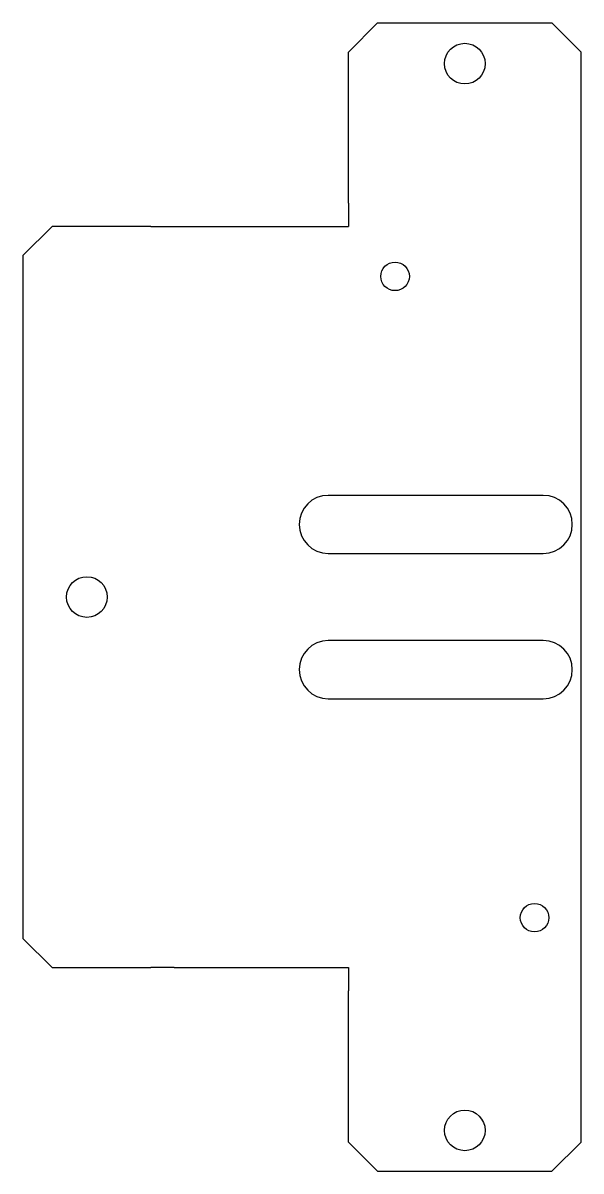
# Model space of a CAD drawing. Header units: millimetres. Extents: x 225 to 321, y 146 to 344.
import ezdxf

# ---------------------------------------------------------------- set-up
doc = ezdxf.new("R2010")
doc.units = ezdxf.units.MM
doc.layers.add('Default', color=7, linetype='Continuous')
doc.layers.add('MANCAL_DE_SUSTEN', color=7, linetype='Continuous')

# ---------------------------------------------------------------- blocks, each defined once
blk = doc.blocks.new('SE')
at = {"layer": 'MANCAL_DE_SUSTEN', "color": 7, "linetype": 'Continuous'}
for p, q in [((286.02, 343.81), (281.02, 338.81)), ((286.02, 343.81), (316.02, 343.81)), ((321.02, 338.81), (316.02, 343.81)), ((281.02, 312.81), (281.02, 338.81)), ((321.02, 312.81), (321.02, 338.81)), ((281.02, 312.81), (281.02, 308.79)), ((321.02, 308.79), (321.02, 312.81)), ((230, 308.79), (225, 303.79)), ((247, 308.79), (230, 308.79)), ((247, 308.79), (251.02, 308.79)), ((251.02, 308.79), (281.02, 308.79)), ((321.02, 181.19), (321.02, 308.79)), ((225, 303.79), (225, 186.19)), ((314.52, 262.49), (277.52, 262.49)), ((277.52, 252.49), (314.52, 252.49)), ((314.52, 237.49), (277.52, 237.49)), ((277.52, 227.49), (314.52, 227.49)), ((225, 186.19), (230, 181.19)), ((230, 181.19), (247, 181.19)), ((251.02, 181.19), (247, 181.19)), ((251.02, 181.19), (281.02, 181.19)), ((281.02, 181.19), (281.02, 177.17)), ((321.02, 177.17), (321.02, 181.19)), ((281.02, 151.17), (281.02, 177.17)), ((321.02, 151.17), (321.02, 177.17)), ((281.02, 151.17), (286.02, 146.17)), ((316.02, 146.17), (321.02, 151.17)), ((286.02, 146.17), (316.02, 146.17))]:
    blk.add_line(p, q, dxfattribs=at)
for centre, radius in [((301.02, 336.81), 3.5), ((289.02, 300.19), 2.46), ((236, 244.99), 3.5), ((313.02, 189.79), 2.46), ((301.02, 153.17), 3.5)]:
    blk.add_circle(centre, radius, dxfattribs=at)
for centre, start, end in [((277.52, 257.49), 90, 270), ((314.52, 257.49), 270, 90), ((277.52, 232.49), 90, 270), ((314.52, 232.49), 270, 90)]:
    blk.add_arc(centre, 5, start, end, dxfattribs=at)

msp = doc.modelspace()

# ---------------------------------------------------------------- block references
at = {"layer": 'Default'}
msp.add_blockref('SE', (0, 0), dxfattribs=at)

doc.saveas('drawing.dxf')
